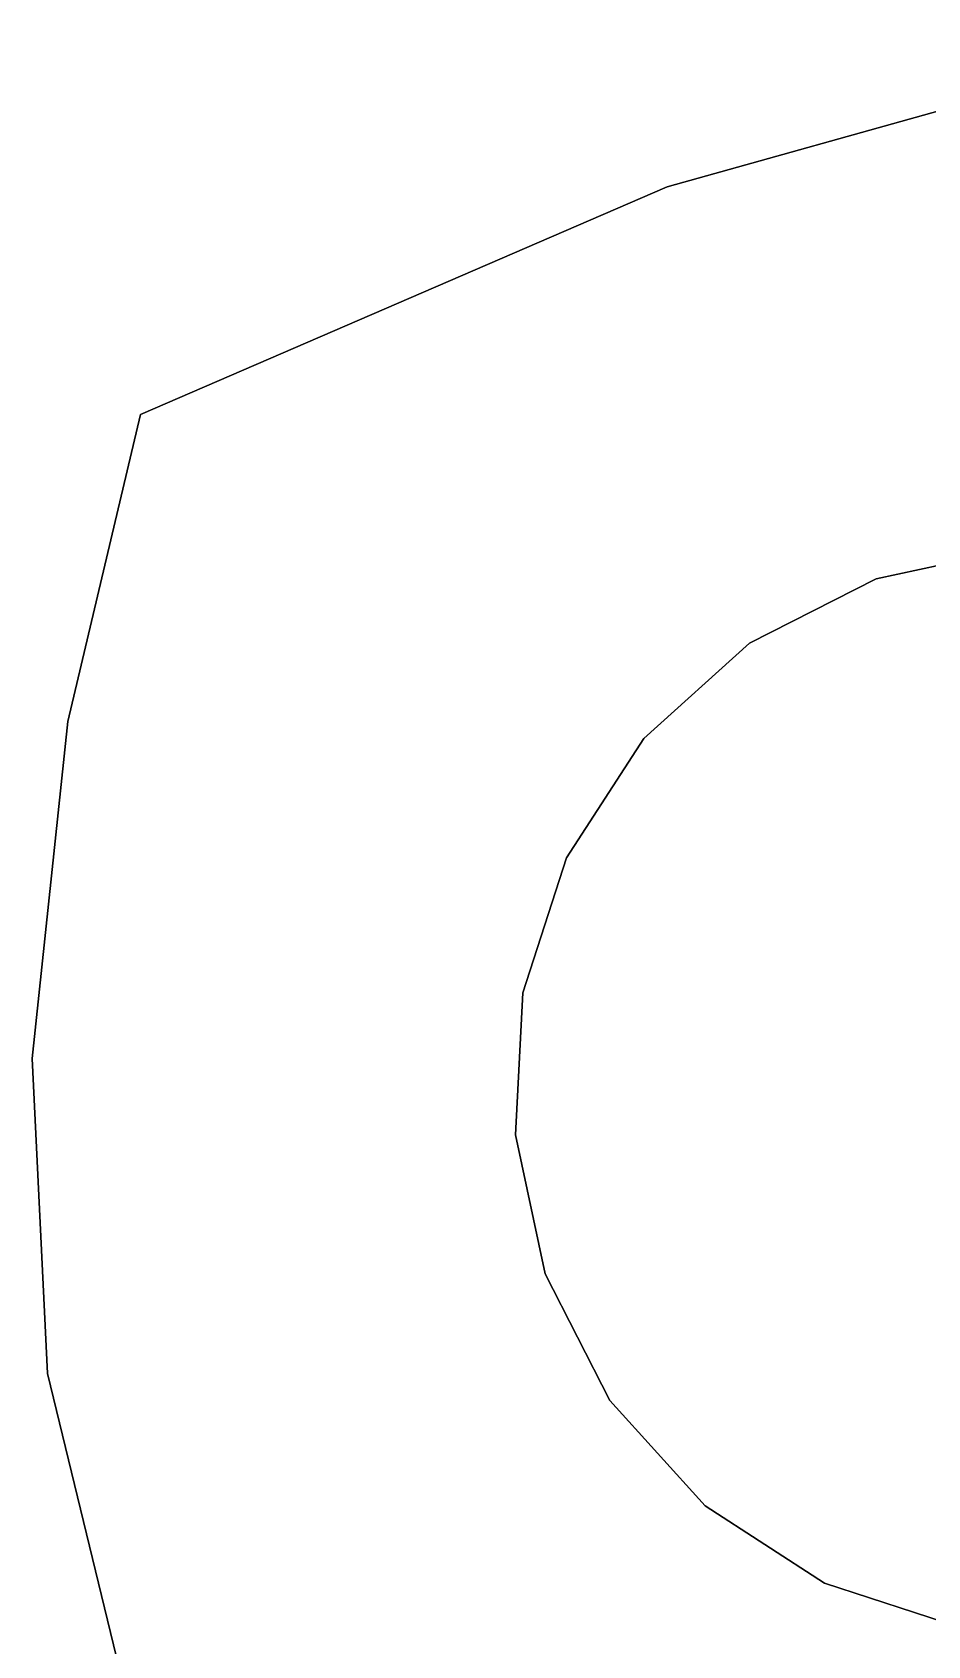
# Model space of a CAD drawing. Header units: millimetres. Extents: x -658 to 1307, y -81 to 472.
# Drawn here: x 1114.942 to 1116.585, y 48.312 to 51.276 of the extents above; entities that cross this region are included whole.
import ezdxf

# ---------------------------------------------------------------- set-up
doc = ezdxf.new("R2010")
doc.units = ezdxf.units.MM
doc.layers.get('0').update_dxf_attribs({"true_color": 0xffffff})

# ---------------------------------------------------------------- blocks, each defined once
blk = doc.blocks.new('Group67_1')
for p, q in [((1117.1203, 51.2757, 0.0004), (1116.1067, 50.9916, 0.0004)), ((1116.1067, 50.9916, 3), (1117.1203, 51.2757, 3)), ((1117.1203, 51.2757, 7.6996), (1116.1067, 50.9916, 7.6996)), ((1116.1067, 50.9916, 4.7), (1117.1203, 51.2757, 4.7)), ((1117.1203, 51.2757, 9.3996), (1116.1067, 50.9916, 9.3996)), ((1116.1067, 50.9916, 12.3992), (1117.1203, 51.2757, 12.3992)), ((1117.1203, 51.2757, 14.0992), (1116.1067, 50.9916, 14.0992)), ((1116.1067, 50.9916, 17.0988), (1117.1203, 51.2757, 17.0988)), ((1117.1203, 51.2757, 18.7988), (1116.1067, 50.9916, 18.7988)), ((1116.1067, 50.9916, 21.7984), (1117.1203, 51.2757, 21.7984)), ((1116.1067, 50.9916, 23.4984), (1117.1203, 51.2757, 23.4984)), ((1117.1203, 51.2757, 26.498), (1116.1067, 50.9916, 26.498)), ((1117.1203, 51.2757, 31.1975), (1116.1067, 50.9916, 31.1975)), ((1116.1067, 50.9916, 28.198), (1117.1203, 51.2757, 28.198)), ((1117.1203, 51.2757, 32.8975), (1116.1067, 50.9916, 32.8975)), ((1116.1067, 50.9916, 35.8971), (1117.1203, 51.2757, 35.8971)), ((1117.1203, 51.2757, 37.5971), (1116.1067, 50.9916, 37.5971)), ((1116.1067, 50.9916, 40.5967), (1117.1203, 51.2757, 40.5967)), ((1116.1067, 50.9916, 42.2967), (1117.1203, 51.2757, 42.2967)), ((1116.1067, 50.9916, 45.2963), (1117.1203, 51.2757, 45.2963)), ((1116.1067, 50.9916, 0.0004), (1115.1405, 50.5738, 0.0004)), ((1115.1405, 50.5738, 3), (1116.1067, 50.9916, 3)), ((1116.1067, 50.9916, 7.6996), (1115.1405, 50.5738, 7.6996)), ((1115.1405, 50.5738, 4.7), (1116.1067, 50.9916, 4.7)), ((1116.1067, 50.9916, 9.3996), (1115.1405, 50.5738, 9.3996)), ((1115.1405, 50.5738, 12.3992), (1116.1067, 50.9916, 12.3992)), ((1116.1067, 50.9916, 14.0992), (1115.1405, 50.5738, 14.0992)), ((1115.1405, 50.5738, 17.0988), (1116.1067, 50.9916, 17.0988)), ((1116.1067, 50.9916, 18.7988), (1115.1405, 50.5738, 18.7988)), ((1115.1405, 50.5738, 21.7984), (1116.1067, 50.9916, 21.7984)), ((1115.1405, 50.5738, 23.4984), (1116.1067, 50.9916, 23.4984)), ((1116.1067, 50.9916, 26.498), (1115.1405, 50.5738, 26.498)), ((1116.1067, 50.9916, 31.1975), (1115.1405, 50.5738, 31.1975)), ((1115.1405, 50.5738, 28.198), (1116.1067, 50.9916, 28.198)), ((1116.1067, 50.9916, 32.8975), (1115.1405, 50.5738, 32.8975)), ((1115.1405, 50.5738, 35.8971), (1116.1067, 50.9916, 35.8971)), ((1116.1067, 50.9916, 37.5971), (1115.1405, 50.5738, 37.5971)), ((1115.1405, 50.5738, 40.5967), (1116.1067, 50.9916, 40.5967)), ((1115.1405, 50.5738, 42.2967), (1116.1067, 50.9916, 42.2967)), ((1115.1405, 50.5738, 45.2963), (1116.1067, 50.9916, 45.2963)), ((1116.1067, 50.9916, 0.0004), (1116.1067, 50.9916, 3)), ((1116.1067, 50.9916, 4.7), (1116.1067, 50.9916, 7.6996)), ((1116.1067, 50.9916, 9.3996), (1116.1067, 50.9916, 12.3992)), ((1116.1067, 50.9916, 17.0988), (1116.1067, 50.9916, 14.0992)), ((1116.1067, 50.9916, 18.7988), (1116.1067, 50.9916, 21.7984)), ((1116.1067, 50.9916, 23.4984), (1116.1067, 50.9916, 26.498)), ((1116.1067, 50.9916, 31.1975), (1116.1067, 50.9916, 28.198)), ((1116.1067, 50.9916, 32.8975), (1116.1067, 50.9916, 35.8971)), ((1116.1067, 50.9916, 37.5971), (1116.1067, 50.9916, 40.5967)), ((1116.1067, 50.9916, 45.2963), (1116.1067, 50.9916, 42.2967)), ((1115.1405, 50.5738, 0.0004), (1115.0068, 50.0094, 0.0004)), ((1115.0068, 50.0094, 3), (1115.1405, 50.5738, 3)), ((1115.1405, 50.5738, 7.6996), (1115.0068, 50.0094, 7.6996)), ((1115.0068, 50.0094, 4.7), (1115.1405, 50.5738, 4.7)), ((1115.1405, 50.5738, 9.3996), (1115.0068, 50.0094, 9.3996)), ((1115.0068, 50.0094, 12.3992), (1115.1405, 50.5738, 12.3992)), ((1115.1405, 50.5738, 14.0992), (1115.0068, 50.0094, 14.0992)), ((1115.0068, 50.0094, 17.0988), (1115.1405, 50.5738, 17.0988)), ((1115.1405, 50.5738, 18.7988), (1115.0068, 50.0094, 18.7988)), ((1115.0068, 50.0094, 21.7984), (1115.1405, 50.5738, 21.7984)), ((1115.0068, 50.0094, 23.4984), (1115.1405, 50.5738, 23.4984)), ((1115.1405, 50.5738, 26.498), (1115.0068, 50.0094, 26.498)), ((1115.1405, 50.5738, 31.1975), (1115.0068, 50.0094, 31.1975)), ((1115.0068, 50.0094, 28.198), (1115.1405, 50.5738, 28.198)), ((1115.1405, 50.5738, 32.8975), (1115.0068, 50.0094, 32.8975)), ((1115.0068, 50.0094, 35.8971), (1115.1405, 50.5738, 35.8971)), ((1115.1405, 50.5738, 37.5971), (1115.0068, 50.0094, 37.5971)), ((1115.0068, 50.0094, 40.5967), (1115.1405, 50.5738, 40.5967)), ((1115.0068, 50.0094, 42.2967), (1115.1405, 50.5738, 42.2967)), ((1115.0068, 50.0094, 45.2963), (1115.1405, 50.5738, 45.2963)), ((1115.1405, 50.5738, 3), (1115.1405, 50.5738, 0.0004)), ((1115.1405, 50.5738, 7.6996), (1115.1405, 50.5738, 4.7)), ((1115.1405, 50.5738, 12.3992), (1115.1405, 50.5738, 9.3996)), ((1115.1405, 50.5738, 14.0992), (1115.1405, 50.5738, 17.0988)), ((1115.1405, 50.5738, 21.7984), (1115.1405, 50.5738, 18.7988)), ((1115.1405, 50.5738, 23.4984), (1115.1405, 50.5738, 26.498)), ((1115.1405, 50.5738, 28.198), (1115.1405, 50.5738, 31.1975)), ((1115.1405, 50.5738, 35.8971), (1115.1405, 50.5738, 32.8975)), ((1115.1405, 50.5738, 40.5967), (1115.1405, 50.5738, 37.5971)), ((1115.1405, 50.5738, 42.2967), (1115.1405, 50.5738, 45.2963)), ((1116.4907, 50.272, 3), (1116.746, 50.3266, 3)), ((1116.4907, 50.272, 4.7), (1116.746, 50.3266, 4.7)), ((1116.4907, 50.272, 7.6996), (1116.746, 50.3266, 7.6996)), ((1116.4907, 50.272, 9.3996), (1116.746, 50.3266, 9.3996)), ((1116.4907, 50.272, 12.3992), (1116.746, 50.3266, 12.3992)), ((1116.4907, 50.272, 14.0992), (1116.746, 50.3266, 14.0992)), ((1116.4907, 50.272, 17.0988), (1116.746, 50.3266, 17.0988)), ((1116.4907, 50.272, 18.7988), (1116.746, 50.3266, 18.7988)), ((1116.4907, 50.272, 21.7984), (1116.746, 50.3266, 21.7984)), ((1116.4907, 50.272, 23.4984), (1116.746, 50.3266, 23.4984)), ((1116.746, 50.3266, 26.498), (1116.4907, 50.272, 26.498)), ((1116.4907, 50.272, 28.198), (1116.746, 50.3266, 28.198)), ((1116.4907, 50.272, 31.1975), (1116.746, 50.3266, 31.1975)), ((1116.4907, 50.272, 32.8975), (1116.746, 50.3266, 32.8975)), ((1116.4907, 50.272, 35.8971), (1116.746, 50.3266, 35.8971)), ((1116.4907, 50.272, 37.5971), (1116.746, 50.3266, 37.5971)), ((1116.4907, 50.272, 40.5967), (1116.746, 50.3266, 40.5967)), ((1116.4907, 50.272, 42.2967), (1116.746, 50.3266, 42.2967)), ((1116.746, 50.3266, 46.9963), (1116.4907, 50.272, 46.9963)), ((1116.746, 50.3266, 45.2963), (1116.4907, 50.272, 45.2963)), ((1116.2582, 50.1533, 3), (1116.4907, 50.272, 3)), ((1116.2582, 50.1533, 4.7), (1116.4907, 50.272, 4.7)), ((1116.2582, 50.1533, 7.6996), (1116.4907, 50.272, 7.6996)), ((1116.2582, 50.1533, 9.3996), (1116.4907, 50.272, 9.3996)), ((1116.2582, 50.1533, 12.3992), (1116.4907, 50.272, 12.3992)), ((1116.2582, 50.1533, 14.0992), (1116.4907, 50.272, 14.0992)), ((1116.2582, 50.1533, 17.0988), (1116.4907, 50.272, 17.0988)), ((1116.2582, 50.1533, 18.7988), (1116.4907, 50.272, 18.7988)), ((1116.2582, 50.1533, 21.7984), (1116.4907, 50.272, 21.7984)), ((1116.2582, 50.1533, 23.4984), (1116.4907, 50.272, 23.4984)), ((1116.4907, 50.272, 26.498), (1116.2582, 50.1533, 26.498)), ((1116.2582, 50.1533, 28.198), (1116.4907, 50.272, 28.198)), ((1116.2582, 50.1533, 31.1975), (1116.4907, 50.272, 31.1975)), ((1116.2582, 50.1533, 32.8975), (1116.4907, 50.272, 32.8975)), ((1116.2582, 50.1533, 35.8971), (1116.4907, 50.272, 35.8971)), ((1116.2582, 50.1533, 37.5971), (1116.4907, 50.272, 37.5971)), ((1116.4907, 50.272, 40.5967), (1116.2582, 50.1533, 40.5967)), ((1116.2582, 50.1533, 42.2967), (1116.4907, 50.272, 42.2967)), ((1116.4907, 50.272, 46.9963), (1116.2582, 50.1533, 46.9963)), ((1116.4907, 50.272, 45.2963), (1116.2582, 50.1533, 45.2963)), ((1116.4907, 50.272, 3), (1116.4907, 50.272, 4.7)), ((1116.4907, 50.272, 7.6996), (1116.4907, 50.272, 9.3996)), ((1116.4907, 50.272, 14.0992), (1116.4907, 50.272, 12.3992)), ((1116.4907, 50.272, 18.7988), (1116.4907, 50.272, 17.0988)), ((1116.4907, 50.272, 21.7984), (1116.4907, 50.272, 23.4984)), ((1116.4907, 50.272, 26.498), (1116.4907, 50.272, 28.198)), ((1116.4907, 50.272, 32.8975), (1116.4907, 50.272, 31.1975)), ((1116.4907, 50.272, 37.5971), (1116.4907, 50.272, 35.8971)), ((1116.4907, 50.272, 42.2967), (1116.4907, 50.272, 40.5967)), ((1116.4907, 50.272, 45.2963), (1116.4907, 50.272, 46.9963)), ((1116.0643, 49.9785, 3), (1116.2582, 50.1533, 3)), ((1116.0643, 49.9785, 4.7), (1116.2582, 50.1533, 4.7)), ((1116.0643, 49.9785, 7.6996), (1116.2582, 50.1533, 7.6996)), ((1116.0643, 49.9785, 9.3996), (1116.2582, 50.1533, 9.3996)), ((1116.0643, 49.9785, 12.3992), (1116.2582, 50.1533, 12.3992)), ((1116.0643, 49.9785, 14.0992), (1116.2582, 50.1533, 14.0992)), ((1116.0643, 49.9785, 17.0988), (1116.2582, 50.1533, 17.0988)), ((1116.0643, 49.9785, 18.7988), (1116.2582, 50.1533, 18.7988)), ((1116.0643, 49.9785, 21.7984), (1116.2582, 50.1533, 21.7984)), ((1116.0643, 49.9785, 23.4984), (1116.2582, 50.1533, 23.4984)), ((1116.2582, 50.1533, 26.498), (1116.0643, 49.9785, 26.498)), ((1116.0643, 49.9785, 28.198), (1116.2582, 50.1533, 28.198)), ((1116.0643, 49.9785, 31.1975), (1116.2582, 50.1533, 31.1975)), ((1116.0643, 49.9785, 32.8975), (1116.2582, 50.1533, 32.8975)), ((1116.0643, 49.9785, 35.8971), (1116.2582, 50.1533, 35.8971)), ((1116.0643, 49.9785, 37.5971), (1116.2582, 50.1533, 37.5971)), ((1116.2582, 50.1533, 40.5967), (1116.0643, 49.9785, 40.5967)), ((1116.0643, 49.9785, 42.2967), (1116.2582, 50.1533, 42.2967)), ((1116.2582, 50.1533, 45.2963), (1116.0643, 49.9785, 45.2963)), ((1116.0643, 49.9785, 46.9963), (1116.2582, 50.1533, 46.9963)), ((1116.2582, 50.1533, 4.7), (1116.2582, 50.1533, 3)), ((1116.2582, 50.1533, 7.6996), (1116.2582, 50.1533, 9.3996)), ((1116.2582, 50.1533, 12.3992), (1116.2582, 50.1533, 14.0992)), ((1116.2582, 50.1533, 17.0988), (1116.2582, 50.1533, 18.7988)), ((1116.2582, 50.1533, 23.4984), (1116.2582, 50.1533, 21.7984)), ((1116.2582, 50.1533, 28.198), (1116.2582, 50.1533, 26.498)), ((1116.2582, 50.1533, 31.1975), (1116.2582, 50.1533, 32.8975)), ((1116.2582, 50.1533, 35.8971), (1116.2582, 50.1533, 37.5971)), ((1116.2582, 50.1533, 40.5967), (1116.2582, 50.1533, 42.2967)), ((1116.2582, 50.1533, 46.9963), (1116.2582, 50.1533, 45.2963)), ((1115.0068, 50.0094, 0.0004), (1114.9416, 49.3904, 0.0004)), ((1114.9416, 49.3904, 3), (1115.0068, 50.0094, 3)), ((1115.0068, 50.0094, 7.6996), (1114.9416, 49.3904, 7.6996)), ((1114.9416, 49.3904, 4.7), (1115.0068, 50.0094, 4.7)), ((1115.0068, 50.0094, 9.3996), (1114.9416, 49.3904, 9.3996)), ((1114.9416, 49.3904, 12.3992), (1115.0068, 50.0094, 12.3992)), ((1115.0068, 50.0094, 14.0992), (1114.9416, 49.3904, 14.0992)), ((1114.9416, 49.3904, 17.0988), (1115.0068, 50.0094, 17.0988)), ((1115.0068, 50.0094, 18.7988), (1114.9416, 49.3904, 18.7988)), ((1114.9416, 49.3904, 21.7984), (1115.0068, 50.0094, 21.7984)), ((1114.9416, 49.3904, 23.4984), (1115.0068, 50.0094, 23.4984)), ((1115.0068, 50.0094, 26.498), (1114.9416, 49.3904, 26.498)), ((1115.0068, 50.0094, 31.1975), (1114.9416, 49.3904, 31.1975)), ((1114.9416, 49.3904, 28.198), (1115.0068, 50.0094, 28.198)), ((1115.0068, 50.0094, 32.8975), (1114.9416, 49.3904, 32.8975)), ((1114.9416, 49.3904, 35.8971), (1115.0068, 50.0094, 35.8971)), ((1115.0068, 50.0094, 37.5971), (1114.9416, 49.3904, 37.5971)), ((1114.9416, 49.3904, 40.5967), (1115.0068, 50.0094, 40.5967)), ((1114.9416, 49.3904, 42.2967), (1115.0068, 50.0094, 42.2967)), ((1114.9416, 49.3904, 45.2963), (1115.0068, 50.0094, 45.2963)), ((1115.0068, 50.0094, 0.0004), (1115.0068, 50.0094, 3)), ((1115.0068, 50.0094, 7.6996), (1115.0068, 50.0094, 4.7)), ((1115.0068, 50.0094, 9.3996), (1115.0068, 50.0094, 12.3992)), ((1115.0068, 50.0094, 17.0988), (1115.0068, 50.0094, 14.0992)), ((1115.0068, 50.0094, 21.7984), (1115.0068, 50.0094, 18.7988)), ((1115.0068, 50.0094, 26.498), (1115.0068, 50.0094, 23.4984)), ((1115.0068, 50.0094, 28.198), (1115.0068, 50.0094, 31.1975)), ((1115.0068, 50.0094, 32.8975), (1115.0068, 50.0094, 35.8971)), ((1115.0068, 50.0094, 40.5967), (1115.0068, 50.0094, 37.5971)), ((1115.0068, 50.0094, 42.2967), (1115.0068, 50.0094, 45.2963)), ((1115.9223, 49.7594, 3), (1116.0643, 49.9785, 3)), ((1115.9223, 49.7594, 4.7), (1116.0643, 49.9785, 4.7)), ((1115.9223, 49.7594, 7.6996), (1116.0643, 49.9785, 7.6996)), ((1115.9223, 49.7594, 9.3996), (1116.0643, 49.9785, 9.3996)), ((1115.9223, 49.7594, 12.3992), (1116.0643, 49.9785, 12.3992)), ((1115.9223, 49.7594, 14.0992), (1116.0643, 49.9785, 14.0992)), ((1115.9223, 49.7594, 17.0988), (1116.0643, 49.9785, 17.0988)), ((1115.9223, 49.7594, 18.7988), (1116.0643, 49.9785, 18.7988)), ((1115.9223, 49.7594, 21.7984), (1116.0643, 49.9785, 21.7984)), ((1115.9223, 49.7594, 23.4984), (1116.0643, 49.9785, 23.4984)), ((1116.0643, 49.9785, 26.498), (1115.9223, 49.7594, 26.498)), ((1115.9223, 49.7594, 28.198), (1116.0643, 49.9785, 28.198)), ((1115.9223, 49.7594, 31.1975), (1116.0643, 49.9785, 31.1975)), ((1115.9223, 49.7594, 32.8975), (1116.0643, 49.9785, 32.8975)), ((1115.9223, 49.7594, 35.8971), (1116.0643, 49.9785, 35.8971)), ((1115.9223, 49.7594, 37.5971), (1116.0643, 49.9785, 37.5971)), ((1116.0643, 49.9785, 40.5967), (1115.9223, 49.7594, 40.5967)), ((1115.9223, 49.7594, 42.2967), (1116.0643, 49.9785, 42.2967)), ((1116.0643, 49.9785, 45.2963), (1115.9223, 49.7594, 45.2963)), ((1115.9223, 49.7594, 46.9963), (1116.0643, 49.9785, 46.9963)), ((1116.0643, 49.9785, 3), (1116.0643, 49.9785, 4.7)), ((1116.0643, 49.9785, 7.6996), (1116.0643, 49.9785, 9.3996)), ((1116.0643, 49.9785, 12.3992), (1116.0643, 49.9785, 14.0992)), ((1116.0643, 49.9785, 17.0988), (1116.0643, 49.9785, 18.7988)), ((1116.0643, 49.9785, 21.7984), (1116.0643, 49.9785, 23.4984)), ((1116.0643, 49.9785, 26.498), (1116.0643, 49.9785, 28.198)), ((1116.0643, 49.9785, 32.8975), (1116.0643, 49.9785, 31.1975)), ((1116.0643, 49.9785, 35.8971), (1116.0643, 49.9785, 37.5971)), ((1116.0643, 49.9785, 42.2967), (1116.0643, 49.9785, 40.5967)), ((1116.0643, 49.9785, 45.2963), (1116.0643, 49.9785, 46.9963)), ((1115.8419, 49.5111, 3), (1115.9223, 49.7594, 3)), ((1115.8419, 49.5111, 4.7), (1115.9223, 49.7594, 4.7)), ((1115.8419, 49.5111, 7.6996), (1115.9223, 49.7594, 7.6996)), ((1115.8419, 49.5111, 9.3996), (1115.9223, 49.7594, 9.3996)), ((1115.8419, 49.5111, 12.3992), (1115.9223, 49.7594, 12.3992)), ((1115.8419, 49.5111, 14.0992), (1115.9223, 49.7594, 14.0992)), ((1115.8419, 49.5111, 17.0988), (1115.9223, 49.7594, 17.0988)), ((1115.8419, 49.5111, 18.7988), (1115.9223, 49.7594, 18.7988)), ((1115.8419, 49.5111, 21.7984), (1115.9223, 49.7594, 21.7984)), ((1115.8419, 49.5111, 23.4984), (1115.9223, 49.7594, 23.4984)), ((1115.9223, 49.7594, 26.498), (1115.8419, 49.5111, 26.498)), ((1115.8419, 49.5111, 28.198), (1115.9223, 49.7594, 28.198)), ((1115.8419, 49.5111, 31.1975), (1115.9223, 49.7594, 31.1975)), ((1115.8419, 49.5111, 32.8975), (1115.9223, 49.7594, 32.8975)), ((1115.8419, 49.5111, 35.8971), (1115.9223, 49.7594, 35.8971)), ((1115.8419, 49.5111, 37.5971), (1115.9223, 49.7594, 37.5971)), ((1115.9223, 49.7594, 40.5967), (1115.8419, 49.5111, 40.5967)), ((1115.8419, 49.5111, 42.2967), (1115.9223, 49.7594, 42.2967)), ((1115.9223, 49.7594, 45.2963), (1115.8419, 49.5111, 45.2963)), ((1115.8419, 49.5111, 46.9963), (1115.9223, 49.7594, 46.9963)), ((1115.9223, 49.7594, 4.7), (1115.9223, 49.7594, 3)), ((1115.9223, 49.7594, 9.3996), (1115.9223, 49.7594, 7.6996)), ((1115.9223, 49.7594, 14.0992), (1115.9223, 49.7594, 12.3992)), ((1115.9223, 49.7594, 17.0988), (1115.9223, 49.7594, 18.7988)), ((1115.9223, 49.7594, 23.4984), (1115.9223, 49.7594, 21.7984)), ((1115.9223, 49.7594, 26.498), (1115.9223, 49.7594, 28.198)), ((1115.9223, 49.7594, 32.8975), (1115.9223, 49.7594, 31.1975)), ((1115.9223, 49.7594, 37.5971), (1115.9223, 49.7594, 35.8971)), ((1115.9223, 49.7594, 40.5967), (1115.9223, 49.7594, 42.2967)), ((1115.9223, 49.7594, 46.9963), (1115.9223, 49.7594, 45.2963)), ((1115.8285, 49.2504, 3), (1115.8419, 49.5111, 3)), ((1115.8285, 49.2504, 4.7), (1115.8419, 49.5111, 4.7)), ((1115.8285, 49.2504, 7.6996), (1115.8419, 49.5111, 7.6996)), ((1115.8285, 49.2504, 9.3996), (1115.8419, 49.5111, 9.3996)), ((1115.8285, 49.2504, 12.3992), (1115.8419, 49.5111, 12.3992)), ((1115.8285, 49.2504, 14.0992), (1115.8419, 49.5111, 14.0992)), ((1115.8285, 49.2504, 17.0988), (1115.8419, 49.5111, 17.0988)), ((1115.8285, 49.2504, 18.7988), (1115.8419, 49.5111, 18.7988)), ((1115.8285, 49.2504, 21.7984), (1115.8419, 49.5111, 21.7984)), ((1115.8285, 49.2504, 23.4984), (1115.8419, 49.5111, 23.4984)), ((1115.8419, 49.5111, 26.498), (1115.8285, 49.2504, 26.498)), ((1115.8285, 49.2504, 28.198), (1115.8419, 49.5111, 28.198)), ((1115.8285, 49.2504, 31.1975), (1115.8419, 49.5111, 31.1975)), ((1115.8285, 49.2504, 32.8975), (1115.8419, 49.5111, 32.8975)), ((1115.8285, 49.2504, 35.8971), (1115.8419, 49.5111, 35.8971)), ((1115.8285, 49.2504, 37.5971), (1115.8419, 49.5111, 37.5971)), ((1115.8419, 49.5111, 40.5967), (1115.8285, 49.2504, 40.5967)), ((1115.8285, 49.2504, 42.2967), (1115.8419, 49.5111, 42.2967)), ((1115.8419, 49.5111, 45.2963), (1115.8285, 49.2504, 45.2963)), ((1115.8285, 49.2504, 46.9963), (1115.8419, 49.5111, 46.9963)), ((1115.8419, 49.5111, 3), (1115.8419, 49.5111, 4.7)), ((1115.8419, 49.5111, 7.6996), (1115.8419, 49.5111, 9.3996)), ((1115.8419, 49.5111, 12.3992), (1115.8419, 49.5111, 14.0992)), ((1115.8419, 49.5111, 18.7988), (1115.8419, 49.5111, 17.0988)), ((1115.8419, 49.5111, 21.7984), (1115.8419, 49.5111, 23.4984)), ((1115.8419, 49.5111, 26.498), (1115.8419, 49.5111, 28.198)), ((1115.8419, 49.5111, 31.1975), (1115.8419, 49.5111, 32.8975)), ((1115.8419, 49.5111, 35.8971), (1115.8419, 49.5111, 37.5971)), ((1115.8419, 49.5111, 40.5967), (1115.8419, 49.5111, 42.2967)), ((1115.8419, 49.5111, 45.2963), (1115.8419, 49.5111, 46.9963)), ((1114.9416, 49.3904, 0.0004), (1114.9416, 49.3904, 3)), ((1114.9416, 49.3904, 0.0004), (1114.9696, 48.8118, 0.0004)), ((1114.9696, 48.8118, 3), (1114.9416, 49.3904, 3)), ((1114.9416, 49.3904, 7.6996), (1114.9696, 48.8118, 7.6996)), ((1114.9696, 48.8118, 4.7), (1114.9416, 49.3904, 4.7)), ((1114.9416, 49.3904, 7.6996), (1114.9416, 49.3904, 4.7)), ((1114.9416, 49.3904, 9.3996), (1114.9416, 49.3904, 12.3992)), ((1114.9416, 49.3904, 9.3996), (1114.9696, 48.8118, 9.3996)), ((1114.9696, 48.8118, 12.3992), (1114.9416, 49.3904, 12.3992)), ((1114.9416, 49.3904, 14.0992), (1114.9416, 49.3904, 17.0988)), ((1114.9416, 49.3904, 14.0992), (1114.9696, 48.8118, 14.0992)), ((1114.9696, 48.8118, 17.0988), (1114.9416, 49.3904, 17.0988)), ((1114.9416, 49.3904, 18.7988), (1114.9416, 49.3904, 21.7984)), ((1114.9416, 49.3904, 18.7988), (1114.9696, 48.8118, 18.7988)), ((1114.9696, 48.8118, 21.7984), (1114.9416, 49.3904, 21.7984)), ((1114.9696, 48.8118, 23.4984), (1114.9416, 49.3904, 23.4984)), ((1114.9416, 49.3904, 26.498), (1114.9696, 48.8118, 26.498)), ((1114.9416, 49.3904, 23.4984), (1114.9416, 49.3904, 26.498)), ((1114.9416, 49.3904, 28.198), (1114.9696, 48.8118, 28.198)), ((1114.9696, 48.8118, 31.1975), (1114.9416, 49.3904, 31.1975)), ((1114.9416, 49.3904, 31.1975), (1114.9416, 49.3904, 28.198)), ((1114.9416, 49.3904, 32.8975), (1114.9416, 49.3904, 35.8971)), ((1114.9416, 49.3904, 32.8975), (1114.9696, 48.8118, 32.8975)), ((1114.9696, 48.8118, 35.8971), (1114.9416, 49.3904, 35.8971)), ((1114.9416, 49.3904, 37.5971), (1114.9416, 49.3904, 40.5967)), ((1114.9416, 49.3904, 37.5971), (1114.9696, 48.8118, 37.5971)), ((1114.9696, 48.8118, 40.5967), (1114.9416, 49.3904, 40.5967)), ((1114.9696, 48.8118, 42.2967), (1114.9416, 49.3904, 42.2967)), ((1114.9416, 49.3904, 42.2967), (1114.9416, 49.3904, 45.2963)), ((1114.9696, 48.8118, 45.2963), (1114.9416, 49.3904, 45.2963)), ((1115.883, 48.9951, 3), (1115.8285, 49.2504, 3)), ((1115.8285, 49.2504, 3), (1115.8285, 49.2504, 4.7)), ((1115.883, 48.9951, 4.7), (1115.8285, 49.2504, 4.7)), ((1115.883, 48.9951, 7.6996), (1115.8285, 49.2504, 7.6996)), ((1115.8285, 49.2504, 7.6996), (1115.8285, 49.2504, 9.3996)), ((1115.883, 48.9951, 9.3996), (1115.8285, 49.2504, 9.3996)), ((1115.883, 48.9951, 12.3992), (1115.8285, 49.2504, 12.3992)), ((1115.8285, 49.2504, 12.3992), (1115.8285, 49.2504, 14.0992)), ((1115.883, 48.9951, 14.0992), (1115.8285, 49.2504, 14.0992)), ((1115.883, 48.9951, 17.0988), (1115.8285, 49.2504, 17.0988)), ((1115.8285, 49.2504, 17.0988), (1115.8285, 49.2504, 18.7988)), ((1115.883, 48.9951, 18.7988), (1115.8285, 49.2504, 18.7988)), ((1115.883, 48.9951, 21.7984), (1115.8285, 49.2504, 21.7984)), ((1115.883, 48.9951, 23.4984), (1115.8285, 49.2504, 23.4984)), ((1115.8285, 49.2504, 23.4984), (1115.8285, 49.2504, 21.7984)), ((1115.8285, 49.2504, 26.498), (1115.8285, 49.2504, 28.198)), ((1115.8285, 49.2504, 26.498), (1115.883, 48.9951, 26.498)), ((1115.883, 48.9951, 28.198), (1115.8285, 49.2504, 28.198)), ((1115.883, 48.9951, 31.1975), (1115.8285, 49.2504, 31.1975)), ((1115.883, 48.9951, 32.8975), (1115.8285, 49.2504, 32.8975)), ((1115.8285, 49.2504, 32.8975), (1115.8285, 49.2504, 31.1975)), ((1115.883, 48.9951, 35.8971), (1115.8285, 49.2504, 35.8971)), ((1115.883, 48.9951, 37.5971), (1115.8285, 49.2504, 37.5971)), ((1115.8285, 49.2504, 37.5971), (1115.8285, 49.2504, 35.8971)), ((1115.8285, 49.2504, 40.5967), (1115.883, 48.9951, 40.5967)), ((1115.883, 48.9951, 42.2967), (1115.8285, 49.2504, 42.2967)), ((1115.8285, 49.2504, 42.2967), (1115.8285, 49.2504, 40.5967)), ((1115.8285, 49.2504, 45.2963), (1115.8285, 49.2504, 46.9963)), ((1115.8285, 49.2504, 46.9963), (1115.883, 48.9951, 46.9963)), ((1115.8285, 49.2504, 45.2963), (1115.883, 48.9951, 45.2963)), ((1116.0017, 48.7626, 3), (1115.883, 48.9951, 3)), ((1115.883, 48.9951, 3), (1115.883, 48.9951, 4.7)), ((1116.0017, 48.7626, 4.7), (1115.883, 48.9951, 4.7)), ((1116.0017, 48.7626, 7.6996), (1115.883, 48.9951, 7.6996)), ((1116.0017, 48.7626, 9.3996), (1115.883, 48.9951, 9.3996)), ((1115.883, 48.9951, 9.3996), (1115.883, 48.9951, 7.6996)), ((1116.0017, 48.7626, 12.3992), (1115.883, 48.9951, 12.3992)), ((1115.883, 48.9951, 12.3992), (1115.883, 48.9951, 14.0992)), ((1116.0017, 48.7626, 14.0992), (1115.883, 48.9951, 14.0992)), ((1116.0017, 48.7626, 17.0988), (1115.883, 48.9951, 17.0988)), ((1116.0017, 48.7626, 18.7988), (1115.883, 48.9951, 18.7988)), ((1115.883, 48.9951, 18.7988), (1115.883, 48.9951, 17.0988)), ((1116.0017, 48.7626, 21.7984), (1115.883, 48.9951, 21.7984)), ((1116.0017, 48.7626, 23.4984), (1115.883, 48.9951, 23.4984)), ((1115.883, 48.9951, 23.4984), (1115.883, 48.9951, 21.7984)), ((1115.883, 48.9951, 26.498), (1115.883, 48.9951, 28.198)), ((1115.883, 48.9951, 26.498), (1116.0017, 48.7626, 26.498)), ((1116.0017, 48.7626, 28.198), (1115.883, 48.9951, 28.198)), ((1116.0017, 48.7626, 31.1975), (1115.883, 48.9951, 31.1975)), ((1116.0017, 48.7626, 32.8975), (1115.883, 48.9951, 32.8975)), ((1115.883, 48.9951, 32.8975), (1115.883, 48.9951, 31.1975)), ((1116.0017, 48.7626, 35.8971), (1115.883, 48.9951, 35.8971)), ((1115.883, 48.9951, 35.8971), (1115.883, 48.9951, 37.5971)), ((1116.0017, 48.7626, 37.5971), (1115.883, 48.9951, 37.5971)), ((1115.883, 48.9951, 40.5967), (1116.0017, 48.7626, 40.5967)), ((1116.0017, 48.7626, 42.2967), (1115.883, 48.9951, 42.2967)), ((1115.883, 48.9951, 42.2967), (1115.883, 48.9951, 40.5967)), ((1115.883, 48.9951, 46.9963), (1116.0017, 48.7626, 46.9963)), ((1115.883, 48.9951, 45.2963), (1116.0017, 48.7626, 45.2963)), ((1115.883, 48.9951, 46.9963), (1115.883, 48.9951, 45.2963)), ((1114.9696, 48.8118, 0.0004), (1115.096, 48.2911, 0.0004)), ((1115.096, 48.2911, 3), (1114.9696, 48.8118, 3)), ((1114.9696, 48.8118, 3), (1114.9696, 48.8118, 0.0004)), ((1114.9696, 48.8118, 7.6996), (1115.096, 48.2911, 7.6996)), ((1115.096, 48.2911, 4.7), (1114.9696, 48.8118, 4.7)), ((1114.9696, 48.8118, 4.7), (1114.9696, 48.8118, 7.6996)), ((1114.9696, 48.8118, 9.3996), (1115.096, 48.2911, 9.3996)), ((1115.096, 48.2911, 12.3992), (1114.9696, 48.8118, 12.3992)), ((1114.9696, 48.8118, 12.3992), (1114.9696, 48.8118, 9.3996)), ((1114.9696, 48.8118, 14.0992), (1115.096, 48.2911, 14.0992)), ((1115.096, 48.2911, 17.0988), (1114.9696, 48.8118, 17.0988)), ((1114.9696, 48.8118, 17.0988), (1114.9696, 48.8118, 14.0992)), ((1114.9696, 48.8118, 18.7988), (1115.096, 48.2911, 18.7988)), ((1115.096, 48.2911, 21.7984), (1114.9696, 48.8118, 21.7984)), ((1114.9696, 48.8118, 21.7984), (1114.9696, 48.8118, 18.7988)), ((1115.096, 48.2911, 23.4984), (1114.9696, 48.8118, 23.4984)), ((1114.9696, 48.8118, 26.498), (1115.096, 48.2911, 26.498)), ((1114.9696, 48.8118, 26.498), (1114.9696, 48.8118, 23.4984)), ((1114.9696, 48.8118, 28.198), (1114.9696, 48.8118, 31.1975)), ((1114.9696, 48.8118, 31.1975), (1115.096, 48.2911, 31.1975)), ((1115.096, 48.2911, 28.198), (1114.9696, 48.8118, 28.198)), ((1114.9696, 48.8118, 32.8975), (1115.096, 48.2911, 32.8975)), ((1115.096, 48.2911, 35.8971), (1114.9696, 48.8118, 35.8971)), ((1114.9696, 48.8118, 35.8971), (1114.9696, 48.8118, 32.8975)), ((1114.9696, 48.8118, 37.5971), (1115.096, 48.2911, 37.5971)), ((1115.096, 48.2911, 40.5967), (1114.9696, 48.8118, 40.5967)), ((1114.9696, 48.8118, 40.5967), (1114.9696, 48.8118, 37.5971)), ((1115.096, 48.2911, 42.2967), (1114.9696, 48.8118, 42.2967)), ((1115.096, 48.2911, 45.2963), (1114.9696, 48.8118, 45.2963)), ((1114.9696, 48.8118, 45.2963), (1114.9696, 48.8118, 42.2967)), ((1116.1765, 48.5687, 3), (1116.0017, 48.7626, 3)), ((1116.0017, 48.7626, 3), (1116.0017, 48.7626, 4.7)), ((1116.1765, 48.5687, 4.7), (1116.0017, 48.7626, 4.7)), ((1116.1765, 48.5687, 7.6996), (1116.0017, 48.7626, 7.6996)), ((1116.0017, 48.7626, 7.6996), (1116.0017, 48.7626, 9.3996)), ((1116.1765, 48.5687, 9.3996), (1116.0017, 48.7626, 9.3996)), ((1116.1765, 48.5687, 12.3992), (1116.0017, 48.7626, 12.3992)), ((1116.1765, 48.5687, 14.0992), (1116.0017, 48.7626, 14.0992)), ((1116.0017, 48.7626, 14.0992), (1116.0017, 48.7626, 12.3992)), ((1116.1765, 48.5687, 17.0988), (1116.0017, 48.7626, 17.0988)), ((1116.0017, 48.7626, 17.0988), (1116.0017, 48.7626, 18.7988)), ((1116.1765, 48.5687, 18.7988), (1116.0017, 48.7626, 18.7988)), ((1116.1765, 48.5687, 21.7984), (1116.0017, 48.7626, 21.7984)), ((1116.0017, 48.7626, 21.7984), (1116.0017, 48.7626, 23.4984)), ((1116.1765, 48.5687, 23.4984), (1116.0017, 48.7626, 23.4984)), ((1116.0017, 48.7626, 26.498), (1116.1765, 48.5687, 26.498)), ((1116.1765, 48.5687, 28.198), (1116.0017, 48.7626, 28.198)), ((1116.0017, 48.7626, 28.198), (1116.0017, 48.7626, 26.498)), ((1116.1765, 48.5687, 31.1975), (1116.0017, 48.7626, 31.1975)), ((1116.0017, 48.7626, 31.1975), (1116.0017, 48.7626, 32.8975)), ((1116.1765, 48.5687, 32.8975), (1116.0017, 48.7626, 32.8975)), ((1116.1765, 48.5687, 35.8971), (1116.0017, 48.7626, 35.8971)), ((1116.1765, 48.5687, 37.5971), (1116.0017, 48.7626, 37.5971)), ((1116.0017, 48.7626, 37.5971), (1116.0017, 48.7626, 35.8971)), ((1116.0017, 48.7626, 40.5967), (1116.1765, 48.5687, 40.5967)), ((1116.1765, 48.5687, 42.2967), (1116.0017, 48.7626, 42.2967)), ((1116.0017, 48.7626, 42.2967), (1116.0017, 48.7626, 40.5967)), ((1116.0017, 48.7626, 45.2963), (1116.1765, 48.5687, 45.2963)), ((1116.1765, 48.5687, 46.9963), (1116.0017, 48.7626, 46.9963)), ((1116.0017, 48.7626, 46.9963), (1116.0017, 48.7626, 45.2963)), ((1116.3956, 48.4267, 3), (1116.1765, 48.5687, 3)), ((1116.3956, 48.4267, 4.7), (1116.1765, 48.5687, 4.7)), ((1116.1765, 48.5687, 4.7), (1116.1765, 48.5687, 3)), ((1116.3956, 48.4267, 7.6996), (1116.1765, 48.5687, 7.6996)), ((1116.1765, 48.5687, 7.6996), (1116.1765, 48.5687, 9.3996)), ((1116.3956, 48.4267, 9.3996), (1116.1765, 48.5687, 9.3996)), ((1116.3956, 48.4267, 12.3992), (1116.1765, 48.5687, 12.3992)), ((1116.3956, 48.4267, 14.0992), (1116.1765, 48.5687, 14.0992)), ((1116.1765, 48.5687, 14.0992), (1116.1765, 48.5687, 12.3992)), ((1116.3956, 48.4267, 17.0988), (1116.1765, 48.5687, 17.0988)), ((1116.3956, 48.4267, 18.7988), (1116.1765, 48.5687, 18.7988)), ((1116.1765, 48.5687, 18.7988), (1116.1765, 48.5687, 17.0988)), ((1116.3956, 48.4267, 21.7984), (1116.1765, 48.5687, 21.7984)), ((1116.3956, 48.4267, 23.4984), (1116.1765, 48.5687, 23.4984)), ((1116.1765, 48.5687, 23.4984), (1116.1765, 48.5687, 21.7984)), ((1116.1765, 48.5687, 26.498), (1116.1765, 48.5687, 28.198)), ((1116.1765, 48.5687, 26.498), (1116.3956, 48.4267, 26.498)), ((1116.3956, 48.4267, 28.198), (1116.1765, 48.5687, 28.198)), ((1116.3956, 48.4267, 31.1975), (1116.1765, 48.5687, 31.1975)), ((1116.1765, 48.5687, 31.1975), (1116.1765, 48.5687, 32.8975)), ((1116.3956, 48.4267, 32.8975), (1116.1765, 48.5687, 32.8975)), ((1116.3956, 48.4267, 35.8971), (1116.1765, 48.5687, 35.8971)), ((1116.1765, 48.5687, 35.8971), (1116.1765, 48.5687, 37.5971)), ((1116.3956, 48.4267, 37.5971), (1116.1765, 48.5687, 37.5971)), ((1116.1765, 48.5687, 40.5967), (1116.1765, 48.5687, 42.2967)), ((1116.1765, 48.5687, 40.5967), (1116.3956, 48.4267, 40.5967)), ((1116.3956, 48.4267, 42.2967), (1116.1765, 48.5687, 42.2967)), ((1116.1765, 48.5687, 45.2963), (1116.1765, 48.5687, 46.9963)), ((1116.1765, 48.5687, 45.2963), (1116.3956, 48.4267, 45.2963)), ((1116.3956, 48.4267, 46.9963), (1116.1765, 48.5687, 46.9963)), ((1116.6439, 48.3463, 3), (1116.3956, 48.4267, 3)), ((1116.3956, 48.4267, 3), (1116.3956, 48.4267, 4.7)), ((1116.6439, 48.3463, 4.7), (1116.3956, 48.4267, 4.7)), ((1116.6439, 48.3463, 7.6996), (1116.3956, 48.4267, 7.6996)), ((1116.3956, 48.4267, 7.6996), (1116.3956, 48.4267, 9.3996)), ((1116.6439, 48.3463, 9.3996), (1116.3956, 48.4267, 9.3996)), ((1116.6439, 48.3463, 12.3992), (1116.3956, 48.4267, 12.3992)), ((1116.3956, 48.4267, 12.3992), (1116.3956, 48.4267, 14.0992)), ((1116.6439, 48.3463, 14.0992), (1116.3956, 48.4267, 14.0992)), ((1116.6439, 48.3463, 17.0988), (1116.3956, 48.4267, 17.0988)), ((1116.3956, 48.4267, 17.0988), (1116.3956, 48.4267, 18.7988)), ((1116.6439, 48.3463, 18.7988), (1116.3956, 48.4267, 18.7988)), ((1116.6439, 48.3463, 21.7984), (1116.3956, 48.4267, 21.7984)), ((1116.3956, 48.4267, 21.7984), (1116.3956, 48.4267, 23.4984)), ((1116.6439, 48.3463, 23.4984), (1116.3956, 48.4267, 23.4984)), ((1116.3956, 48.4267, 26.498), (1116.3956, 48.4267, 28.198)), ((1116.3956, 48.4267, 26.498), (1116.6439, 48.3463, 26.498)), ((1116.6439, 48.3463, 28.198), (1116.3956, 48.4267, 28.198)), ((1116.6439, 48.3463, 31.1975), (1116.3956, 48.4267, 31.1975)), ((1116.3956, 48.4267, 31.1975), (1116.3956, 48.4267, 32.8975)), ((1116.6439, 48.3463, 32.8975), (1116.3956, 48.4267, 32.8975)), ((1116.6439, 48.3463, 35.8971), (1116.3956, 48.4267, 35.8971)), ((1116.3956, 48.4267, 35.8971), (1116.3956, 48.4267, 37.5971)), ((1116.6439, 48.3463, 37.5971), (1116.3956, 48.4267, 37.5971)), ((1116.3956, 48.4267, 40.5967), (1116.6439, 48.3463, 40.5967)), ((1116.6439, 48.3463, 42.2967), (1116.3956, 48.4267, 42.2967)), ((1116.3956, 48.4267, 42.2967), (1116.3956, 48.4267, 40.5967)), ((1116.3956, 48.4267, 45.2963), (1116.3956, 48.4267, 46.9963)), ((1116.3956, 48.4267, 45.2963), (1116.6439, 48.3463, 45.2963)), ((1116.6439, 48.3463, 46.9963), (1116.3956, 48.4267, 46.9963))]:
    blk.add_line(p, q)

msp = doc.modelspace()

# ---------------------------------------------------------------- block references
msp.add_blockref('Group67_1', (0, 0))

doc.saveas('drawing.dxf')
